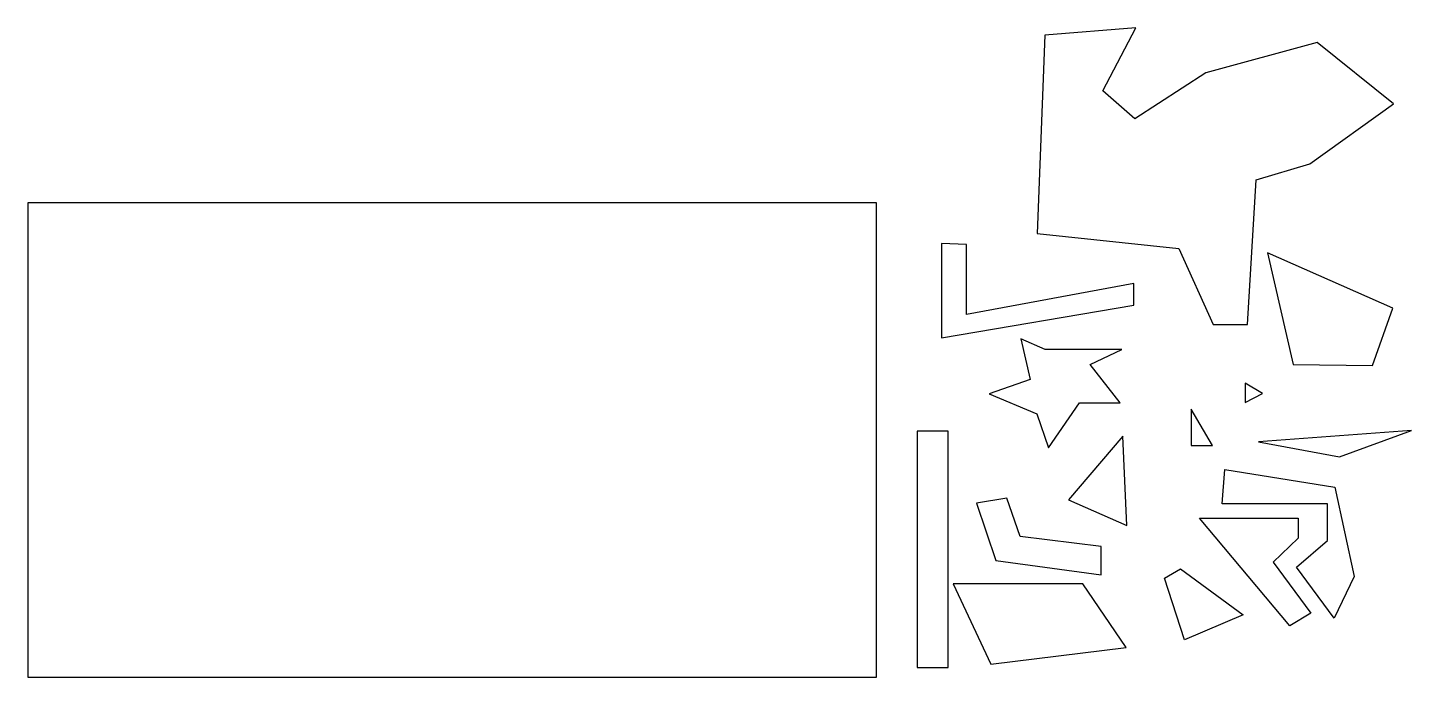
# Model space of a CAD drawing. Header units: millimetres. Extents: x 137 to 2889, y 55 to 1347.
import ezdxf

# ---------------------------------------------------------------- set-up
doc = ezdxf.new("R2010")
doc.units = ezdxf.units.MM

msp = doc.modelspace()

# ---------------------------------------------------------------- linework, layer by layer
for p, q in [((2160.2, 1332.5), (2145.2, 937.8)), ((2341.6, 1347.4), (2160.2, 1332.5)), ((2275.4, 1221.6), (2341.6, 1347.4)), ((2702.2, 1317.6), (2480.3, 1257.8)), ((2853.8, 1196), (2702.2, 1317.6)), ((2480.3, 1257.8), (2339.4, 1166.1)), ((2339.4, 1166.1), (2275.4, 1221.6)), ((2687.3, 1076.5), (2853.8, 1196)), ((2580.6, 1044.5), (2687.3, 1076.5)), ((2563.5, 756.5), (2580.6, 1044.5)), ((137, 998.9), (137, 54.6)), ((1825.7, 998.9), (137, 998.9)), ((1825.7, 54.6), (1825.7, 998.9)), ((2145.2, 937.8), (2426.9, 908)), ((1954.8, 917.8), (1954.8, 730.2)), ((2004.7, 916.1), (1954.8, 917.8)), ((2004.7, 776.7), (2004.7, 916.1)), ((2426.9, 908), (2495.2, 756.5)), ((2603.3, 899.1), (2654.2, 677.1)), ((2852.6, 788.9), (2603.3, 899.1)), ((2337, 838.1), (2004.7, 776.7)), ((2337, 794.9), (2337, 838.1)), ((1954.8, 730.2), (2337, 794.9)), ((2811.9, 675.4), (2852.6, 788.9)), ((2495.2, 756.5), (2563.5, 756.5)), ((2112.7, 728.5), (2130.9, 647.2)), ((2160.8, 706.9), (2112.7, 728.5)), ((2313.7, 706.9), (2160.8, 706.9)), ((2250.6, 677), (2313.7, 706.9)), ((2310.4, 600.7), (2250.6, 677)), ((2654.2, 677.1), (2811.9, 675.4)), ((2130.9, 647.2), (2049.5, 618.9)), ((2559, 640.1), (2559, 601.2)), ((2593.5, 619.5), (2559, 640.1)), ((2049.5, 618.9), (2144.2, 579.1)), ((2559, 601.2), (2593.5, 619.5)), ((2144.2, 579.1), (2167.5, 511)), ((2167.5, 511), (2229, 600.7)), ((2229, 600.7), (2310.4, 600.7)), ((2451.4, 588.2), (2451.4, 515.9)), ((2494.1, 515.9), (2451.4, 588.2)), ((1906.6, 544.2), (1906.6, 74.4)), ((1968.1, 544.2), (1906.6, 544.2)), ((1968.1, 74.4), (1968.1, 544.2)), ((2315.4, 534.3), (2207.4, 408.1)), ((2323.7, 356.6), (2315.4, 534.3)), ((2889.3, 545.5), (2585, 523.3)), ((2585, 523.3), (2746.4, 493.6)), ((2746.4, 493.6), (2889.3, 545.5)), ((2451.4, 515.9), (2494.1, 515.9)), ((2513.1, 399.8), (2518.1, 467.9)), ((2518.1, 467.9), (2737.4, 433)), ((2737.4, 433), (2775.6, 255.4)), ((2084.4, 411.4), (2024.6, 401.5)), ((2024.6, 401.5), (2062.8, 286.9)), ((2111, 335.1), (2084.4, 411.4)), ((2207.4, 408.1), (2323.7, 356.6)), ((2722.4, 399.8), (2513.1, 399.8)), ((2722.4, 326.8), (2722.4, 399.8)), ((2468.2, 371.6), (2664.3, 371.6)), ((2647.7, 157.4), (2468.2, 371.6)), ((2664.3, 371.6), (2664.3, 331.7)), ((2272.2, 315.1), (2111, 335.1)), ((2664.3, 331.7), (2614.4, 283.6)), ((2272.2, 258.7), (2272.2, 315.1)), ((2661, 273.6), (2722.4, 326.8)), ((2062.8, 286.9), (2272.2, 258.7)), ((2614.4, 283.6), (2689.2, 182.3)), ((2398.4, 252), (2430, 270.3)), ((2438.3, 129.2), (2398.4, 252)), ((2430, 270.3), (2554.6, 179)), ((2735.7, 172.4), (2661, 273.6)), ((2775.6, 255.4), (2735.7, 172.4)), ((1978.1, 240.4), (2052.9, 81)), ((2235.6, 240.4), (1978.1, 240.4)), ((2322, 114.2), (2235.6, 240.4)), ((2554.6, 179), (2438.3, 129.2)), ((2689.2, 182.3), (2647.7, 157.4)), ((2052.9, 81), (2322, 114.2)), ((1906.6, 74.4), (1968.1, 74.4)), ((137, 54.6), (1825.7, 54.6))]:
    msp.add_line(p, q)

doc.saveas('drawing.dxf')
